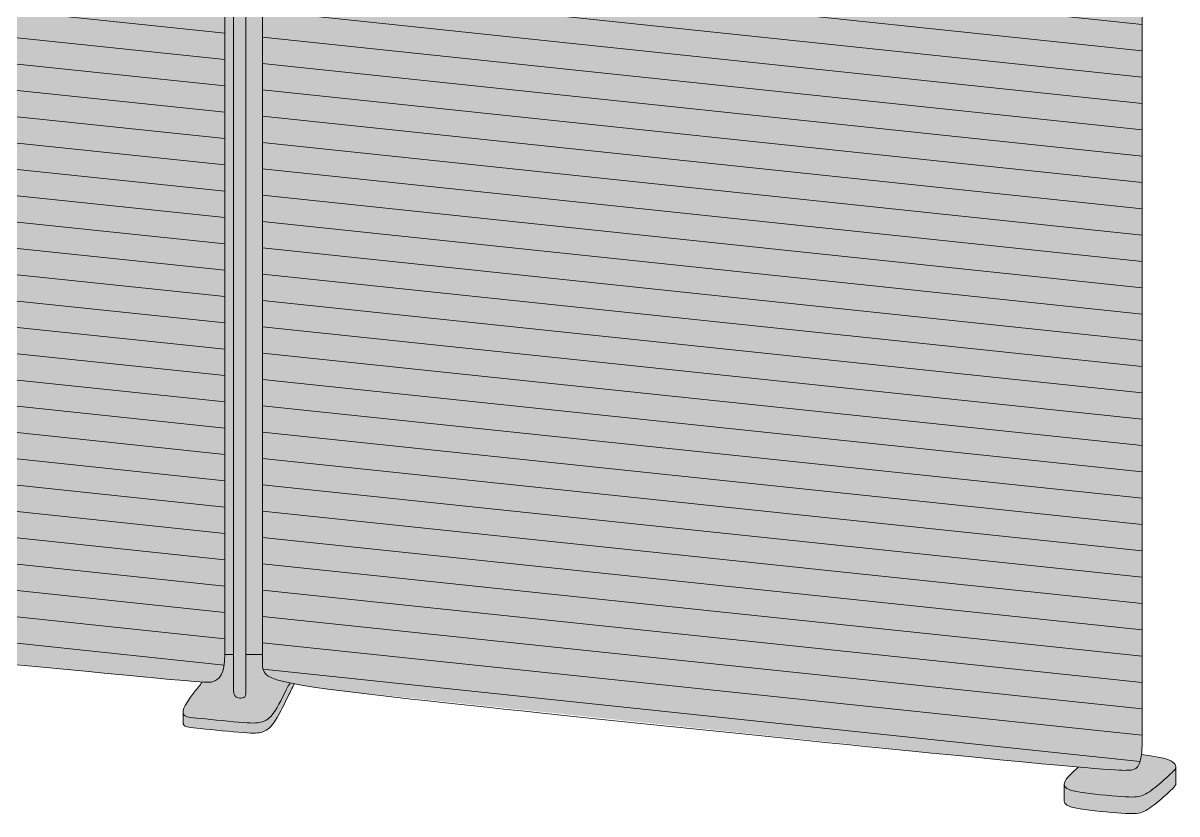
# Model space of a CAD drawing. Header units: millimetres. Extents: x -23380 to 52531, y -5628 to 1041.
# Drawn here: x 27725 to 28705, y -5628 to -4957 of the extents above; entities that cross this region are included whole.
import ezdxf

# ---------------------------------------------------------------- set-up
doc = ezdxf.new("R2010")
doc.units = ezdxf.units.MM
for name, color, linetype, lineweight in [('drawing', 7, 'Continuous', 5), ('hatch', 9, 'Continuous', 5), ('ropes', 7, 'Continuous', 0)]:
    doc.layers.add(name, color=color, linetype=linetype, lineweight=lineweight)

msp = doc.modelspace()

# ---------------------------------------------------------------- hatches: boundary and pattern name
at = {"layer": 'hatch'}
for points in [[(27151.68, -5432.36), (27151.71, -5438.88), (27151.77, -5441.26), (27151.82, -5442.26), (27151.89, -5443.15), (27151.93, -5443.56), (27151.98, -5443.94), (27152.04, -5444.29), (27152.1, -5444.63), (27152.16, -5444.94), (27152.2, -5445.09), (27152.23, -5445.23), (27152.27, -5445.37), (27152.31, -5445.5), (27152.35, -5445.63), (27152.4, -5445.75), (27152.44, -5445.87), (27152.49, -5445.99), (27152.54, -5446.1), (27152.59, -5446.21), (27152.65, -5446.31), (27152.7, -5446.41), (27152.76, -5446.51), (27152.82, -5446.6), (27152.88, -5446.69), (27152.95, -5446.78), (27153.02, -5446.86), (27153.08, -5446.94), (27153.16, -5447.02), (27153.23, -5447.1), (27153.31, -5447.17), (27153.38, -5447.24), (27153.42, -5447.28), (27153.47, -5447.31), (27153.51, -5447.35), (27153.55, -5447.38), (27153.6, -5447.41), (27153.65, -5447.44), (27153.7, -5447.48), (27153.76, -5447.51), (27153.81, -5447.54), (27153.87, -5447.57), (27153.94, -5447.6), (27154.01, -5447.63), (27154.08, -5447.67), (27154.16, -5447.7), (27154.25, -5447.73), (27154.34, -5447.76), (27154.54, -5447.82), (27154.76, -5447.88), (27155.02, -5447.95), (27155.31, -5448.01), (27155.99, -5448.14), (27156.83, -5448.29), (27159.09, -5448.6), (27842.61, -5513.39), (27864.93, -5515.43), (27877.68, -5516.37), (27879.8, -5516.47), (27881.55, -5516.51), (27882.3, -5516.51), (27882.97, -5516.5), (27883.58, -5516.48), (27884.13, -5516.45), (27884.62, -5516.4), (27885.07, -5516.35), (27885.28, -5516.32), (27885.48, -5516.29), (27885.67, -5516.25), (27885.85, -5516.22), (27886.02, -5516.18), (27886.19, -5516.14), (27886.36, -5516.09), (27886.52, -5516.05), (27886.83, -5515.95), (27887.14, -5515.85), (27887.59, -5515.68), (27888.03, -5515.51), (27888.26, -5515.41), (27888.48, -5515.31), (27888.7, -5515.2), (27888.92, -5515.09), (27889.14, -5514.97), (27889.36, -5514.85), (27889.58, -5514.72), (27889.8, -5514.59), (27890.01, -5514.45), (27890.23, -5514.3), (27890.44, -5514.14), (27890.65, -5513.98), (27890.86, -5513.81), (27891.07, -5513.63), (27891.28, -5513.45), (27891.48, -5513.25), (27891.69, -5513.05), (27891.89, -5512.84), (27892.08, -5512.62), (27892.28, -5512.39), (27892.47, -5512.15), (27892.66, -5511.9), (27892.85, -5511.64), (27893.03, -5511.38), (27893.21, -5511.1), (27893.39, -5510.81), (27893.57, -5510.51), (27893.74, -5510.2), (27893.91, -5509.87), (27894.07, -5509.54), (27894.23, -5509.19), (27894.39, -5508.83), (27894.54, -5508.46), (27894.69, -5508.08), (27894.83, -5507.68), (27894.97, -5507.27), (27895.11, -5506.85), (27895.24, -5506.41), (27895.49, -5505.5), (27895.72, -5504.53), (27895.93, -5503.49), (27896.12, -5502.4), (27896.28, -5501.24), (27896.42, -5500.02), (27896.54, -5498.73), (27896.64, -5497.37), (27896.71, -5495.94), (27896.75, -5494.44), (27896.76, -5492.86), (27896.76, -4365.13), (27896.63, -4365.22), (27896.5, -4365.32), (27896.36, -4365.41), (27896.22, -4365.5), (27896.08, -4365.59), (27895.94, -4365.68), (27895.79, -4365.76), (27895.64, -4365.85), (27895.33, -4366.01), (27895.01, -4366.17), (27894.68, -4366.31), (27894.34, -4366.45), (27893.98, -4366.58), (27893.62, -4366.71), (27893.24, -4366.82), (27892.84, -4366.93), (27892.44, -4367.03), (27892.02, -4367.12), (27891.58, -4367.2), (27891.14, -4367.28), (27890.84, -4367.32), (27890.51, -4367.36), (27890.13, -4367.39), (27889.68, -4367.41), (27889.15, -4367.42), (27888.5, -4367.42), (27886.8, -4367.38), (27881.15, -4367.06), (27159.97, -4304.91), (27155.85, -4304.46), (27154.46, -4304.28), (27153.31, -4304.1), (27151.68, -4303.81)], [(27904.25, -5492.86), (27904.25, -4375), (27896.76, -4374.25), (27896.76, -5492.86)], [(27904.25, -4375), (27904.25, -5522.95), (27904.25, -5523.41), (27904.26, -5523.85), (27904.29, -5524.26), (27904.31, -5524.65), (27904.35, -5525.02), (27904.4, -5525.37), (27904.45, -5525.69), (27904.5, -5526), (27904.54, -5526.15), (27904.57, -5526.29), (27904.6, -5526.43), (27904.64, -5526.56), (27904.68, -5526.69), (27904.72, -5526.82), (27904.76, -5526.94), (27904.8, -5527.05), (27904.84, -5527.17), (27904.89, -5527.28), (27904.94, -5527.38), (27904.98, -5527.48), (27905.03, -5527.58), (27905.08, -5527.67), (27905.13, -5527.76), (27905.19, -5527.85), (27905.24, -5527.93), (27905.3, -5528.02), (27905.35, -5528.09), (27905.41, -5528.17), (27905.47, -5528.24), (27905.53, -5528.31), (27905.59, -5528.37), (27905.65, -5528.44), (27905.71, -5528.5), (27905.77, -5528.56), (27905.83, -5528.61), (27905.9, -5528.67), (27905.96, -5528.72), (27906.03, -5528.77), (27906.1, -5528.81), (27906.16, -5528.86), (27906.23, -5528.9), (27906.3, -5528.94), (27906.37, -5528.98), (27906.44, -5529.02), (27906.51, -5529.06), (27906.58, -5529.09), (27906.72, -5529.16), (27906.86, -5529.22), (27907.01, -5529.28), (27907.3, -5529.39), (27907.59, -5529.48), (27907.89, -5529.57), (27908.18, -5529.65), (27908.48, -5529.73), (27908.77, -5529.79), (27909.07, -5529.84), (27909.36, -5529.89), (27909.66, -5529.92), (27909.95, -5529.95), (27910.1, -5529.96), (27910.24, -5529.96), (27910.39, -5529.97), (27910.53, -5529.97), (27910.67, -5529.96), (27910.81, -5529.96), (27910.96, -5529.95), (27911.1, -5529.94), (27911.24, -5529.93), (27911.37, -5529.91), (27911.51, -5529.89), (27911.65, -5529.87), (27911.78, -5529.84), (27911.92, -5529.81), (27912.05, -5529.78), (27912.18, -5529.74), (27912.31, -5529.7), (27912.44, -5529.66), (27912.57, -5529.61), (27912.63, -5529.59), (27912.69, -5529.56), (27912.75, -5529.54), (27912.81, -5529.51), (27912.87, -5529.48), (27912.93, -5529.45), (27912.99, -5529.42), (27913.05, -5529.38), (27913.1, -5529.35), (27913.16, -5529.32), (27913.22, -5529.28), (27913.27, -5529.24), (27913.32, -5529.2), (27913.38, -5529.16), (27913.43, -5529.12), (27913.48, -5529.08), (27913.53, -5529.03), (27913.58, -5528.99), (27913.63, -5528.94), (27913.67, -5528.89), (27913.72, -5528.84), (27913.77, -5528.79), (27913.81, -5528.73), (27913.85, -5528.68), (27913.89, -5528.62), (27913.94, -5528.56), (27913.97, -5528.5), (27914.01, -5528.44), (27914.05, -5528.38), (27914.09, -5528.31), (27914.12, -5528.24), (27914.15, -5528.18), (27914.19, -5528.1), (27914.22, -5528.03), (27914.25, -5527.96), (27914.27, -5527.88), (27914.3, -5527.8), (27914.32, -5527.72), (27914.35, -5527.64), (27914.37, -5527.56), (27914.39, -5527.47), (27914.41, -5527.38), (27914.43, -5527.29), (27914.44, -5527.2), (27914.46, -5527.11), (27914.47, -5527.01), (27914.48, -5526.91), (27914.49, -5526.81), (27914.5, -5526.71), (27914.5, -5526.6), (27914.51, -5526.39), (27914.51, -5526.16), (27914.51, -5492.86), (27914.51, -4376.02)], [(27914.51, -5492.86), (27928.79, -5492.86), (27928.79, -4377.45), (27914.51, -4376.02)], [(27928.79, -4374.8), (27928.79, -5501.37), (27928.8, -5502.04), (27928.82, -5502.69), (27928.85, -5503.33), (27928.88, -5503.64), (27928.91, -5503.95), (27928.94, -5504.25), (27928.98, -5504.55), (27929.03, -5504.84), (27929.09, -5505.14), (27929.15, -5505.42), (27929.22, -5505.71), (27929.3, -5505.99), (27929.39, -5506.27), (27929.48, -5506.54), (27929.54, -5506.68), (27929.59, -5506.81), (27929.65, -5506.95), (27929.71, -5507.08), (27929.77, -5507.22), (27929.83, -5507.35), (27929.9, -5507.48), (27929.97, -5507.61), (27930.04, -5507.74), (27930.12, -5507.87), (27930.2, -5508), (27930.28, -5508.13), (27930.37, -5508.25), (27930.46, -5508.38), (27930.55, -5508.51), (27930.64, -5508.63), (27930.74, -5508.76), (27930.84, -5508.88), (27930.94, -5509), (27931.05, -5509.12), (27931.16, -5509.25), (27931.28, -5509.37), (27931.4, -5509.49), (27931.52, -5509.61), (27931.77, -5509.85), (27932.05, -5510.09), (27932.33, -5510.32), (27932.63, -5510.55), (27932.95, -5510.78), (27933.29, -5511.01), (27933.64, -5511.24), (27934.01, -5511.47), (27934.4, -5511.69), (27934.81, -5511.91), (27935.23, -5512.13), (27935.68, -5512.35), (27936.15, -5512.57), (27937.14, -5513), (27938.22, -5513.43), (27939.38, -5513.86), (27940.64, -5514.28), (27941.99, -5514.7), (27943.44, -5515.12), (27944.99, -5515.54), (27948.42, -5516.38), (27952.29, -5517.22), (27955.71, -5517.89), (27963.12, -5519.2), (27971.77, -5520.57), (27993.17, -5523.51), (28533.75, -5580.26), (28643.15, -5590.33), (28655.32, -5591.14), (28658.93, -5591.29), (28661.4, -5591.33), (28662.33, -5591.31), (28664.48, -5591.22), (28666.14, -5591.12), (28666.55, -5591.08), (28666.97, -5591.02), (28667.18, -5590.99), (28667.38, -5590.96), (28667.59, -5590.92), (28667.79, -5590.88), (28668, -5590.83), (28668.2, -5590.78), (28668.41, -5590.72), (28668.61, -5590.66), (28668.81, -5590.59), (28669.01, -5590.51), (28669.21, -5590.43), (28669.41, -5590.35), (28669.6, -5590.25), (28669.8, -5590.15), (28669.99, -5590.04), (28670.18, -5589.92), (28670.37, -5589.8), (28670.46, -5589.73), (28670.56, -5589.66), (28670.65, -5589.59), (28670.74, -5589.52), (28670.83, -5589.45), (28670.93, -5589.37), (28671.02, -5589.29), (28671.11, -5589.21), (28671.2, -5589.12), (28671.29, -5589.04), (28671.46, -5588.86), (28671.64, -5588.67), (28671.81, -5588.46), (28671.98, -5588.25), (28672.15, -5588.03), (28672.31, -5587.79), (28672.47, -5587.55), (28672.63, -5587.29), (28672.79, -5587.02), (28672.94, -5586.73), (28673.09, -5586.43), (28673.24, -5586.12), (28673.38, -5585.8), (28673.52, -5585.46), (28673.66, -5585.11), (28673.79, -5584.74), (28673.92, -5584.36), (28674.04, -5583.97), (28674.17, -5583.55), (28674.28, -5583.13), (28674.51, -5582.22), (28674.71, -5581.25), (28674.9, -5580.21), (28675.08, -5579.1), (28675.23, -5577.92), (28675.34, -5576.88), (28675.44, -5575.78), (28675.6, -5573.42), (28675.69, -5570.82), (28675.72, -5567.98), (28675.72, -4436.3), (28675.59, -4436.4), (28675.45, -4436.51), (28675.32, -4436.61), (28675.17, -4436.71), (28675.03, -4436.8), (28674.88, -4436.9), (28674.73, -4436.99), (28674.58, -4437.08), (28674.42, -4437.17), (28674.26, -4437.26), (28674.1, -4437.34), (28673.93, -4437.43), (28673.76, -4437.51), (28673.59, -4437.59), (28673.23, -4437.74), (28672.86, -4437.88), (28672.48, -4438.01), (28672.08, -4438.14), (28671.67, -4438.25), (28671.24, -4438.36), (28670.8, -4438.46), (28670.35, -4438.54), (28669.88, -4438.62), (28669.57, -4438.67), (28669.24, -4438.7), (28668.87, -4438.74), (28668.42, -4438.76), (28667.89, -4438.77), (28667.24, -4438.77), (28665.54, -4438.72), (28659.89, -4438.41), (27938.71, -4376.26), (27934.59, -4375.81), (27933.2, -4375.62), (27932.05, -4375.45), (27930.32, -4375.14), (27929.53, -4374.97)], [(27877.68, -5516.37), (27870.98, -5524.64), (27868.4, -5528.08), (27867.28, -5529.63), (27866.28, -5531.07), (27865.39, -5532.42), (27864.6, -5533.67), (27863.91, -5534.83), (27863.31, -5535.91), (27863.05, -5536.41), (27862.8, -5536.9), (27862.58, -5537.36), (27862.38, -5537.81), (27862.2, -5538.24), (27862.03, -5538.65), (27861.89, -5539.04), (27861.76, -5539.41), (27861.65, -5539.77), (27861.56, -5540.11), (27861.52, -5540.28), (27861.48, -5540.44), (27861.45, -5540.6), (27861.42, -5540.75), (27861.39, -5540.9), (27861.37, -5541.05), (27861.35, -5541.19), (27861.34, -5541.33), (27861.33, -5541.47), (27861.32, -5541.6), (27861.32, -5541.74), (27861.31, -5541.86), (27861.31, -5541.96), (27861.32, -5542.05), (27861.32, -5542.14), (27861.33, -5542.23), (27861.33, -5542.31), (27861.34, -5542.4), (27861.35, -5542.48), (27861.37, -5542.56), (27861.38, -5542.64), (27861.39, -5542.72), (27861.41, -5542.8), (27861.43, -5542.88), (27861.45, -5542.95), (27861.47, -5543.02), (27861.49, -5543.1), (27861.51, -5543.17), (27861.54, -5543.24), (27861.56, -5543.3), (27861.59, -5543.37), (27861.62, -5543.44), (27861.65, -5543.5), (27861.68, -5543.57), (27861.71, -5543.63), (27861.74, -5543.69), (27861.77, -5543.75), (27861.81, -5543.81), (27861.84, -5543.87), (27861.88, -5543.92), (27861.91, -5543.98), (27861.95, -5544.04), (27862.03, -5544.14), (27862.1, -5544.24), (27862.18, -5544.33), (27862.25, -5544.42), (27862.33, -5544.51), (27862.42, -5544.6), (27862.5, -5544.68), (27862.59, -5544.76), (27862.69, -5544.84), (27862.78, -5544.92), (27862.88, -5544.99), (27862.99, -5545.06), (27863.09, -5545.13), (27863.2, -5545.2), (27863.32, -5545.26), (27863.44, -5545.33), (27863.56, -5545.39), (27863.69, -5545.45), (27863.82, -5545.5), (27863.95, -5545.56), (27864.09, -5545.61), (27864.24, -5545.67), (27864.39, -5545.72), (27864.7, -5545.82), (27865.04, -5545.91), (27865.39, -5546), (27865.77, -5546.08), (27866.17, -5546.16), (27867.05, -5546.31), (27868.03, -5546.45), (27870.33, -5546.72), (27912.49, -5550.73), (27915.85, -5550.96), (27918.65, -5551.1), (27920.99, -5551.16), (27922.01, -5551.15), (27922.94, -5551.12), (27923.79, -5551.08), (27924.58, -5551.01), (27925.31, -5550.93), (27925.65, -5550.88), (27925.99, -5550.83), (27926.31, -5550.77), (27926.63, -5550.7), (27926.94, -5550.64), (27927.24, -5550.56), (27927.84, -5550.41), (27928.42, -5550.23), (27929.01, -5550.04), (27929.6, -5549.83), (27929.89, -5549.71), (27930.19, -5549.59), (27930.49, -5549.46), (27930.78, -5549.32), (27931.08, -5549.18), (27931.38, -5549.02), (27931.68, -5548.86), (27931.99, -5548.68), (27932.29, -5548.5), (27932.6, -5548.31), (27932.9, -5548.1), (27933.21, -5547.88), (27933.52, -5547.65), (27933.83, -5547.41), (27934.14, -5547.15), (27934.46, -5546.88), (27934.78, -5546.59), (27935.1, -5546.29), (27935.42, -5545.98), (27935.74, -5545.65), (27936.07, -5545.3), (27936.39, -5544.93), (27936.72, -5544.55), (27937.06, -5544.15), (27937.39, -5543.73), (27937.73, -5543.29), (27938.41, -5542.36), (27939.11, -5541.34), (27939.82, -5540.25), (27940.53, -5539.08), (27941.26, -5537.85), (27942.74, -5535.2), (27944.26, -5532.35), (27950.62, -5519.7), (27952.29, -5517.22), (27948.42, -5516.38), (27944.99, -5515.54), (27943.44, -5515.12), (27941.99, -5514.7), (27940.64, -5514.28), (27939.38, -5513.86), (27938.22, -5513.43), (27937.14, -5513), (27936.15, -5512.57), (27935.68, -5512.35), (27935.23, -5512.13), (27934.81, -5511.91), (27934.4, -5511.69), (27934.01, -5511.47), (27933.64, -5511.24), (27933.29, -5511.01), (27932.95, -5510.78), (27932.63, -5510.55), (27932.33, -5510.32), (27932.05, -5510.09), (27931.77, -5509.85), (27931.52, -5509.61), (27931.4, -5509.49), (27931.28, -5509.37), (27931.16, -5509.25), (27931.05, -5509.12), (27930.94, -5509), (27930.84, -5508.88), (27930.74, -5508.76), (27930.64, -5508.63), (27930.55, -5508.51), (27930.46, -5508.38), (27930.37, -5508.25), (27930.28, -5508.13), (27930.2, -5508), (27930.12, -5507.87), (27930.04, -5507.74), (27929.97, -5507.61), (27929.9, -5507.48), (27929.83, -5507.35), (27929.77, -5507.22), (27929.71, -5507.08), (27929.65, -5506.95), (27929.59, -5506.81), (27929.54, -5506.68), (27929.48, -5506.54), (27929.39, -5506.27), (27929.3, -5505.99), (27929.22, -5505.71), (27929.15, -5505.42), (27929.09, -5505.14), (27929.03, -5504.84), (27928.98, -5504.55), (27928.94, -5504.25), (27928.91, -5503.95), (27928.88, -5503.64), (27928.85, -5503.33), (27928.82, -5502.69), (27928.8, -5502.04), (27928.79, -5501.37), (27928.79, -5492.86), (27914.51, -5492.86), (27914.51, -5526.16), (27914.51, -5526.39), (27914.5, -5526.6), (27914.5, -5526.71), (27914.49, -5526.81), (27914.48, -5526.91), (27914.47, -5527.01), (27914.46, -5527.11), (27914.44, -5527.2), (27914.43, -5527.29), (27914.41, -5527.38), (27914.39, -5527.47), (27914.37, -5527.56), (27914.35, -5527.64), (27914.32, -5527.72), (27914.3, -5527.8), (27914.27, -5527.88), (27914.25, -5527.96), (27914.22, -5528.03), (27914.19, -5528.1), (27914.15, -5528.18), (27914.12, -5528.24), (27914.09, -5528.31), (27914.05, -5528.38), (27914.01, -5528.44), (27913.97, -5528.5), (27913.94, -5528.56), (27913.89, -5528.62), (27913.85, -5528.68), (27913.81, -5528.73), (27913.77, -5528.79), (27913.72, -5528.84), (27913.67, -5528.89), (27913.63, -5528.94), (27913.58, -5528.99), (27913.53, -5529.03), (27913.48, -5529.08), (27913.43, -5529.12), (27913.38, -5529.16), (27913.32, -5529.2), (27913.27, -5529.24), (27913.22, -5529.28), (27913.16, -5529.32), (27913.1, -5529.35), (27913.05, -5529.38), (27912.99, -5529.42), (27912.93, -5529.45), (27912.87, -5529.48), (27912.81, -5529.51), (27912.75, -5529.54), (27912.69, -5529.56), (27912.63, -5529.59), (27912.57, -5529.61), (27912.44, -5529.66), (27912.31, -5529.7), (27912.18, -5529.74), (27912.05, -5529.78), (27911.92, -5529.81), (27911.78, -5529.84), (27911.65, -5529.87), (27911.51, -5529.89), (27911.37, -5529.91), (27911.24, -5529.93), (27911.1, -5529.94), (27910.96, -5529.95), (27910.81, -5529.96), (27910.67, -5529.96), (27910.53, -5529.97), (27910.39, -5529.97), (27910.24, -5529.96), (27910.1, -5529.96), (27909.95, -5529.95), (27909.66, -5529.92), (27909.36, -5529.89), (27909.07, -5529.84), (27908.77, -5529.79), (27908.48, -5529.73), (27908.18, -5529.65), (27907.89, -5529.57), (27907.59, -5529.48), (27907.3, -5529.39), (27907.01, -5529.28), (27906.86, -5529.22), (27906.72, -5529.16), (27906.58, -5529.09), (27906.51, -5529.06), (27906.44, -5529.02), (27906.37, -5528.98), (27906.3, -5528.94), (27906.23, -5528.9), (27906.16, -5528.86), (27906.1, -5528.81), (27906.03, -5528.77), (27905.96, -5528.72), (27905.9, -5528.67), (27905.83, -5528.61), (27905.77, -5528.56), (27905.71, -5528.5), (27905.65, -5528.44), (27905.59, -5528.37), (27905.53, -5528.31), (27905.47, -5528.24), (27905.41, -5528.17), (27905.35, -5528.09), (27905.3, -5528.02), (27905.24, -5527.93), (27905.19, -5527.85), (27905.13, -5527.76), (27905.08, -5527.67), (27905.03, -5527.58), (27904.98, -5527.48), (27904.94, -5527.38), (27904.89, -5527.28), (27904.84, -5527.17), (27904.8, -5527.05), (27904.76, -5526.94), (27904.72, -5526.82), (27904.68, -5526.69), (27904.64, -5526.56), (27904.6, -5526.43), (27904.57, -5526.29), (27904.54, -5526.15), (27904.5, -5526), (27904.45, -5525.69), (27904.4, -5525.37), (27904.35, -5525.02), (27904.31, -5524.65), (27904.29, -5524.26), (27904.26, -5523.85), (27904.25, -5523.41), (27904.25, -5522.95), (27904.25, -5492.86), (27896.76, -5492.86), (27896.75, -5494.44), (27896.71, -5495.94), (27896.64, -5497.37), (27896.54, -5498.73), (27896.42, -5500.02), (27896.28, -5501.24), (27896.12, -5502.4), (27895.93, -5503.49), (27895.72, -5504.53), (27895.49, -5505.5), (27895.24, -5506.41), (27895.11, -5506.85), (27894.97, -5507.27), (27894.83, -5507.68), (27894.69, -5508.08), (27894.54, -5508.46), (27894.39, -5508.83), (27894.23, -5509.19), (27894.07, -5509.54), (27893.91, -5509.87), (27893.74, -5510.2), (27893.57, -5510.51), (27893.39, -5510.81), (27893.21, -5511.1), (27893.03, -5511.38), (27892.85, -5511.64), (27892.66, -5511.9), (27892.47, -5512.15), (27892.28, -5512.39), (27892.08, -5512.62), (27891.89, -5512.84), (27891.69, -5513.05), (27891.48, -5513.25), (27891.28, -5513.45), (27891.07, -5513.63), (27890.86, -5513.81), (27890.65, -5513.98), (27890.44, -5514.14), (27890.23, -5514.3), (27890.01, -5514.45), (27889.8, -5514.59), (27889.58, -5514.72), (27889.36, -5514.85), (27889.14, -5514.97), (27888.92, -5515.09), (27888.7, -5515.2), (27888.48, -5515.31), (27888.26, -5515.41), (27888.03, -5515.51), (27887.59, -5515.68), (27887.14, -5515.85), (27886.83, -5515.95), (27886.52, -5516.05), (27886.36, -5516.09), (27886.19, -5516.14), (27886.02, -5516.18), (27885.85, -5516.22), (27885.67, -5516.25), (27885.48, -5516.29), (27885.28, -5516.32), (27885.07, -5516.35), (27884.62, -5516.4), (27884.13, -5516.45), (27883.58, -5516.48), (27882.97, -5516.5), (27882.3, -5516.51), (27881.55, -5516.51), (27879.8, -5516.47)], [(27952.29, -5517.22), (27950.62, -5519.7), (27944.26, -5532.35), (27942.74, -5535.2), (27941.26, -5537.85), (27940.53, -5539.08), (27939.82, -5540.25), (27939.11, -5541.34), (27938.41, -5542.36), (27937.73, -5543.29), (27937.39, -5543.73), (27937.06, -5544.15), (27936.72, -5544.55), (27936.39, -5544.93), (27936.07, -5545.3), (27935.74, -5545.65), (27935.42, -5545.98), (27935.1, -5546.29), (27934.78, -5546.59), (27934.46, -5546.88), (27934.14, -5547.15), (27933.83, -5547.41), (27933.52, -5547.65), (27933.21, -5547.88), (27932.9, -5548.1), (27932.6, -5548.31), (27932.29, -5548.5), (27931.99, -5548.68), (27931.68, -5548.86), (27931.38, -5549.02), (27931.08, -5549.18), (27930.78, -5549.32), (27930.49, -5549.46), (27930.19, -5549.59), (27929.89, -5549.71), (27929.6, -5549.83), (27929.01, -5550.04), (27928.42, -5550.23), (27927.84, -5550.41), (27927.24, -5550.56), (27926.94, -5550.64), (27926.63, -5550.7), (27926.31, -5550.77), (27925.99, -5550.83), (27925.65, -5550.88), (27925.31, -5550.93), (27924.58, -5551.01), (27923.79, -5551.08), (27922.94, -5551.12), (27922.01, -5551.15), (27920.99, -5551.16), (27918.65, -5551.1), (27915.85, -5550.96), (27912.49, -5550.73), (27870.33, -5546.72), (27868.03, -5546.45), (27867.05, -5546.31), (27866.17, -5546.16), (27865.77, -5546.08), (27865.39, -5546), (27865.04, -5545.91), (27864.7, -5545.82), (27864.39, -5545.72), (27864.24, -5545.67), (27864.09, -5545.61), (27863.95, -5545.56), (27863.82, -5545.5), (27863.69, -5545.45), (27863.56, -5545.39), (27863.44, -5545.33), (27863.32, -5545.26), (27863.2, -5545.2), (27863.09, -5545.13), (27862.99, -5545.06), (27862.88, -5544.99), (27862.78, -5544.92), (27862.69, -5544.84), (27862.59, -5544.76), (27862.5, -5544.68), (27862.42, -5544.6), (27862.33, -5544.51), (27862.25, -5544.42), (27862.18, -5544.33), (27862.1, -5544.24), (27862.03, -5544.14), (27861.95, -5544.04), (27861.88, -5543.93), (27861.85, -5543.88), (27861.81, -5543.82), (27861.78, -5543.76), (27861.75, -5543.7), (27861.72, -5543.65), (27861.69, -5543.59), (27861.66, -5543.52), (27861.63, -5543.46), (27861.6, -5543.4), (27861.58, -5543.33), (27861.55, -5543.27), (27861.53, -5543.2), (27861.5, -5543.13), (27861.48, -5543.06), (27861.46, -5542.99), (27861.44, -5542.92), (27861.42, -5542.85), (27861.41, -5542.78), (27861.39, -5542.7), (27861.38, -5542.62), (27861.36, -5542.54), (27861.35, -5542.47), (27861.34, -5542.38), (27861.33, -5542.3), (27861.33, -5542.22), (27861.32, -5542.13), (27861.32, -5542.04), (27861.31, -5541.96), (27861.31, -5550.45), (27861.31, -5550.55), (27861.32, -5550.64), (27861.32, -5550.73), (27861.33, -5550.82), (27861.33, -5550.9), (27861.34, -5550.99), (27861.35, -5551.07), (27861.37, -5551.16), (27861.38, -5551.24), (27861.39, -5551.31), (27861.41, -5551.39), (27861.43, -5551.47), (27861.45, -5551.54), (27861.47, -5551.62), (27861.49, -5551.69), (27861.51, -5551.76), (27861.54, -5551.83), (27861.56, -5551.9), (27861.59, -5551.96), (27861.62, -5552.03), (27861.65, -5552.09), (27861.68, -5552.16), (27861.71, -5552.22), (27861.74, -5552.28), (27861.77, -5552.34), (27861.81, -5552.4), (27861.84, -5552.46), (27861.88, -5552.52), (27861.91, -5552.57), (27861.95, -5552.63), (27862.03, -5552.74), (27862.1, -5552.83), (27862.18, -5552.93), (27862.25, -5553.02), (27862.33, -5553.1), (27862.42, -5553.19), (27862.5, -5553.27), (27862.59, -5553.35), (27862.69, -5553.43), (27862.78, -5553.51), (27862.88, -5553.58), (27862.99, -5553.65), (27863.09, -5553.72), (27863.2, -5553.79), (27863.32, -5553.85), (27863.44, -5553.92), (27863.56, -5553.98), (27863.69, -5554.04), (27863.82, -5554.1), (27863.95, -5554.15), (27864.09, -5554.21), (27864.24, -5554.26), (27864.39, -5554.31), (27864.7, -5554.41), (27865.04, -5554.5), (27865.39, -5554.59), (27865.77, -5554.67), (27866.17, -5554.75), (27867.05, -5554.91), (27868.03, -5555.05), (27870.33, -5555.32), (27912.49, -5559.33), (27915.85, -5559.56), (27918.65, -5559.7), (27920.99, -5559.75), (27922.01, -5559.74), (27922.94, -5559.72), (27923.79, -5559.67), (27924.58, -5559.61), (27925.31, -5559.52), (27925.65, -5559.47), (27925.99, -5559.42), (27926.31, -5559.36), (27926.63, -5559.3), (27926.94, -5559.23), (27927.24, -5559.16), (27927.84, -5559), (27928.42, -5558.82), (27929.01, -5558.63), (27929.6, -5558.42), (27929.89, -5558.3), (27930.19, -5558.18), (27930.49, -5558.05), (27930.78, -5557.91), (27931.08, -5557.77), (27931.38, -5557.61), (27931.68, -5557.45), (27931.99, -5557.28), (27932.29, -5557.09), (27932.6, -5556.9), (27932.9, -5556.69), (27933.21, -5556.47), (27933.52, -5556.24), (27933.83, -5556), (27934.14, -5555.74), (27934.46, -5555.47), (27934.78, -5555.19), (27935.1, -5554.89), (27935.42, -5554.57), (27935.74, -5554.24), (27936.07, -5553.89), (27936.39, -5553.53), (27936.72, -5553.14), (27937.06, -5552.74), (27937.39, -5552.32), (27937.73, -5551.89), (27938.41, -5550.95), (27939.11, -5549.93), (27939.82, -5548.84), (27940.53, -5547.67), (27941.26, -5546.44), (27942.74, -5543.8), (27944.26, -5540.94), (27950.62, -5528.3), (27955.71, -5517.89)], [(28609.6, -5602.95), (28609.6, -5603.03), (28609.6, -5603.16), (28609.61, -5603.3), (28609.63, -5603.43), (28609.65, -5603.56), (28609.67, -5603.69), (28609.7, -5603.82), (28609.73, -5603.94), (28609.76, -5604.07), (28609.8, -5604.19), (28609.84, -5604.31), (28609.88, -5604.43), (28609.93, -5604.55), (28609.98, -5604.67), (28610.04, -5604.79), (28610.1, -5604.9), (28610.17, -5605.02), (28610.24, -5605.13), (28610.31, -5605.24), (28610.39, -5605.35), (28610.47, -5605.46), (28610.56, -5605.57), (28610.65, -5605.68), (28610.75, -5605.78), (28610.85, -5605.89), (28610.95, -5605.99), (28611.07, -5606.09), (28611.18, -5606.2), (28611.3, -5606.3), (28611.43, -5606.4), (28611.56, -5606.49), (28611.7, -5606.59), (28611.85, -5606.69), (28612, -5606.78), (28612.15, -5606.88), (28612.31, -5606.97), (28612.48, -5607.06), (28612.65, -5607.15), (28612.83, -5607.25), (28613.21, -5607.42), (28613.61, -5607.6), (28614.04, -5607.77), (28614.49, -5607.94), (28614.98, -5608.11), (28615.49, -5608.27), (28616.03, -5608.43), (28617.2, -5608.75), (28618.49, -5609.06), (28619.92, -5609.36), (28621.48, -5609.65), (28623.19, -5609.94), (28627.01, -5610.51), (28631.28, -5611.05), (28640.57, -5612.05), (28658.21, -5613.52), (28664.54, -5613.89), (28667.05, -5613.96), (28668.17, -5613.96), (28669.21, -5613.93), (28670.19, -5613.88), (28671.1, -5613.8), (28671.54, -5613.75), (28671.97, -5613.7), (28672.38, -5613.63), (28672.79, -5613.56), (28673.19, -5613.48), (28673.58, -5613.4), (28673.96, -5613.3), (28674.35, -5613.2), (28674.72, -5613.09), (28675.1, -5612.97), (28675.47, -5612.84), (28675.84, -5612.71), (28676.21, -5612.56), (28676.59, -5612.41), (28676.96, -5612.25), (28677.34, -5612.08), (28678.09, -5611.71), (28678.85, -5611.32), (28679.61, -5610.89), (28680.38, -5610.43), (28681.15, -5609.95), (28681.93, -5609.43), (28683.52, -5608.33), (28685.13, -5607.13), (28688.48, -5604.47), (28691.97, -5601.56), (28695.41, -5598.57), (28698.57, -5595.72), (28701.2, -5593.21), (28701.94, -5592.47), (28702.59, -5591.78), (28702.88, -5591.45), (28703.14, -5591.14), (28703.38, -5590.83), (28703.5, -5590.68), (28703.6, -5590.54), (28703.7, -5590.39), (28703.8, -5590.25), (28703.89, -5590.1), (28703.97, -5589.96), (28704.05, -5589.82), (28704.12, -5589.69), (28704.18, -5589.55), (28704.21, -5589.48), (28704.24, -5589.41), (28704.26, -5589.34), (28704.29, -5589.28), (28704.31, -5589.21), (28704.33, -5589.14), (28704.35, -5589.07), (28704.37, -5589.01), (28704.39, -5588.94), (28704.4, -5588.87), (28704.42, -5588.81), (28704.43, -5588.74), (28704.44, -5588.67), (28704.45, -5588.61), (28704.46, -5588.54), (28704.46, -5588.47), (28704.47, -5588.4), (28704.47, -5588.34), (28704.47, -5588.27), (28704.47, -5588.21), (28704.47, -5588.15), (28704.46, -5588.09), (28704.46, -5588.03), (28704.45, -5587.97), (28704.45, -5587.9), (28704.44, -5587.84), (28704.43, -5587.78), (28704.42, -5587.72), (28704.4, -5587.66), (28704.39, -5587.6), (28704.37, -5587.53), (28704.36, -5587.47), (28704.34, -5587.41), (28704.32, -5587.35), (28704.3, -5587.28), (28704.27, -5587.22), (28704.25, -5587.16), (28704.2, -5587.03), (28704.14, -5586.9), (28704.08, -5586.77), (28704.01, -5586.64), (28703.94, -5586.5), (28703.86, -5586.37), (28703.77, -5586.23), (28703.7, -5586.12), (28703.62, -5586), (28703.54, -5585.89), (28703.45, -5585.77), (28703.36, -5585.66), (28703.26, -5585.54), (28703.16, -5585.42), (28703.05, -5585.3), (28702.93, -5585.18), (28702.8, -5585.05), (28702.67, -5584.93), (28702.53, -5584.81), (28702.39, -5584.68), (28702.23, -5584.56), (28702.06, -5584.43), (28701.89, -5584.3), (28701.7, -5584.17), (28701.51, -5584.05), (28701.3, -5583.92), (28701.09, -5583.79), (28700.86, -5583.66), (28700.62, -5583.52), (28700.37, -5583.39), (28700.11, -5583.26), (28699.55, -5582.99), (28698.93, -5582.73), (28698.25, -5582.46), (28697.52, -5582.19), (28696.72, -5581.92), (28695.86, -5581.65), (28694.93, -5581.38), (28693.93, -5581.1), (28691.69, -5580.56), (28689.14, -5580.02), (28686.24, -5579.48), (28682.97, -5578.95), (28675.23, -5577.92), (28675.08, -5579.1), (28674.9, -5580.21), (28674.71, -5581.25), (28674.51, -5582.22), (28674.28, -5583.13), (28674.17, -5583.55), (28674.04, -5583.97), (28673.92, -5584.36), (28673.79, -5584.74), (28673.66, -5585.11), (28673.52, -5585.46), (28673.38, -5585.8), (28673.24, -5586.12), (28673.09, -5586.43), (28672.94, -5586.73), (28672.79, -5587.02), (28672.63, -5587.29), (28672.47, -5587.55), (28672.31, -5587.79), (28672.15, -5588.03), (28671.98, -5588.25), (28671.81, -5588.46), (28671.64, -5588.67), (28671.46, -5588.86), (28671.29, -5589.04), (28671.2, -5589.12), (28671.11, -5589.21), (28671.02, -5589.29), (28670.93, -5589.37), (28670.83, -5589.45), (28670.74, -5589.52), (28670.65, -5589.59), (28670.56, -5589.66), (28670.46, -5589.73), (28670.37, -5589.8), (28670.18, -5589.92), (28669.99, -5590.04), (28669.8, -5590.15), (28669.6, -5590.25), (28669.41, -5590.35), (28669.21, -5590.43), (28669.01, -5590.51), (28668.81, -5590.59), (28668.61, -5590.66), (28668.41, -5590.72), (28668.2, -5590.78), (28668, -5590.83), (28667.79, -5590.88), (28667.59, -5590.92), (28667.38, -5590.96), (28667.18, -5590.99), (28666.97, -5591.02), (28666.55, -5591.08), (28666.14, -5591.12), (28664.48, -5591.22), (28662.33, -5591.31), (28661.4, -5591.33), (28658.93, -5591.29), (28655.32, -5591.14), (28643.15, -5590.33), (28621.77, -5588.55), (28618.48, -5591.37), (28617.07, -5592.64), (28615.8, -5593.82), (28614.67, -5594.93), (28613.68, -5595.95), (28612.81, -5596.9), (28612.43, -5597.35), (28612.07, -5597.79), (28611.74, -5598.21), (28611.43, -5598.61), (28611.16, -5599), (28610.91, -5599.37), (28610.68, -5599.73), (28610.48, -5600.08), (28610.39, -5600.25), (28610.3, -5600.41), (28610.22, -5600.58), (28610.14, -5600.74), (28610.07, -5600.89), (28610.01, -5601.05), (28609.95, -5601.2), (28609.9, -5601.35), (28609.85, -5601.49), (28609.8, -5601.64), (28609.76, -5601.78), (28609.73, -5601.92), (28609.7, -5602.05), (28609.67, -5602.19), (28609.65, -5602.32), (28609.63, -5602.45), (28609.62, -5602.58), (28609.61, -5602.71), (28609.6, -5602.83)], [(28609.6, -5603.03), (28609.6, -5617.06), (28609.6, -5617.13), (28609.6, -5617.2), (28609.61, -5617.28), (28609.61, -5617.35), (28609.62, -5617.42), (28609.62, -5617.49), (28609.63, -5617.56), (28609.64, -5617.63), (28609.65, -5617.7), (28609.66, -5617.77), (28609.69, -5617.9), (28609.72, -5618.04), (28609.76, -5618.17), (28609.8, -5618.29), (28609.84, -5618.42), (28609.88, -5618.54), (28609.93, -5618.66), (28609.98, -5618.77), (28610.04, -5618.89), (28610.1, -5619.01), (28610.17, -5619.12), (28610.24, -5619.23), (28610.31, -5619.35), (28610.39, -5619.46), (28610.47, -5619.57), (28610.56, -5619.67), (28610.65, -5619.78), (28610.75, -5619.89), (28610.85, -5619.99), (28610.95, -5620.1), (28611.07, -5620.2), (28611.18, -5620.3), (28611.3, -5620.4), (28611.43, -5620.5), (28611.56, -5620.6), (28611.7, -5620.69), (28611.85, -5620.79), (28612, -5620.89), (28612.15, -5620.98), (28612.31, -5621.07), (28612.48, -5621.17), (28612.65, -5621.26), (28612.83, -5621.35), (28613.21, -5621.53), (28613.61, -5621.7), (28614.04, -5621.88), (28614.49, -5622.05), (28614.98, -5622.21), (28615.49, -5622.38), (28616.03, -5622.54), (28617.2, -5622.85), (28618.49, -5623.16), (28619.92, -5623.46), (28621.48, -5623.76), (28623.19, -5624.04), (28627.01, -5624.61), (28631.28, -5625.15), (28640.57, -5626.15), (28658.21, -5627.62), (28664.54, -5628), (28667.05, -5628.06), (28668.17, -5628.06), (28669.21, -5628.04), (28670.19, -5627.98), (28671.1, -5627.91), (28671.54, -5627.86), (28671.97, -5627.8), (28672.38, -5627.74), (28672.79, -5627.67), (28673.19, -5627.59), (28673.58, -5627.5), (28673.96, -5627.41), (28674.35, -5627.3), (28674.72, -5627.19), (28675.1, -5627.07), (28675.47, -5626.95), (28675.84, -5626.81), (28676.21, -5626.67), (28676.59, -5626.51), (28676.96, -5626.35), (28677.34, -5626.18), (28678.09, -5625.82), (28678.85, -5625.42), (28679.61, -5624.99), (28680.38, -5624.53), (28681.15, -5624.05), (28681.93, -5623.54), (28683.52, -5622.43), (28685.13, -5621.23), (28688.48, -5618.58), (28691.97, -5615.66), (28695.41, -5612.68), (28698.57, -5609.83), (28701.2, -5607.32), (28701.95, -5606.56), (28702.61, -5605.86), (28702.9, -5605.53), (28703.17, -5605.21), (28703.41, -5604.9), (28703.52, -5604.75), (28703.63, -5604.6), (28703.73, -5604.46), (28703.82, -5604.31), (28703.91, -5604.17), (28703.99, -5604.02), (28704.07, -5603.88), (28704.14, -5603.74), (28704.17, -5603.67), (28704.2, -5603.6), (28704.23, -5603.53), (28704.26, -5603.46), (28704.28, -5603.39), (28704.31, -5603.33), (28704.33, -5603.26), (28704.35, -5603.19), (28704.37, -5603.12), (28704.39, -5603.05), (28704.4, -5602.98), (28704.42, -5602.92), (28704.43, -5602.85), (28704.44, -5602.78), (28704.45, -5602.71), (28704.46, -5602.65), (28704.46, -5602.58), (28704.47, -5602.51), (28704.47, -5602.44), (28704.47, -5602.37), (28704.47, -5588.34), (28704.47, -5588.4), (28704.46, -5588.47), (28704.46, -5588.54), (28704.45, -5588.61), (28704.44, -5588.67), (28704.43, -5588.74), (28704.42, -5588.81), (28704.4, -5588.87), (28704.39, -5588.94), (28704.37, -5589.01), (28704.35, -5589.07), (28704.33, -5589.14), (28704.31, -5589.21), (28704.29, -5589.28), (28704.26, -5589.34), (28704.24, -5589.41), (28704.21, -5589.48), (28704.18, -5589.55), (28704.12, -5589.69), (28704.05, -5589.82), (28703.97, -5589.96), (28703.89, -5590.1), (28703.8, -5590.25), (28703.7, -5590.39), (28703.6, -5590.54), (28703.5, -5590.68), (28703.38, -5590.83), (28703.14, -5591.14), (28702.88, -5591.45), (28702.59, -5591.78), (28701.94, -5592.47), (28701.2, -5593.21), (28698.57, -5595.72), (28695.41, -5598.57), (28691.97, -5601.56), (28688.48, -5604.47), (28685.13, -5607.13), (28683.52, -5608.33), (28681.93, -5609.43), (28681.15, -5609.95), (28680.38, -5610.43), (28679.61, -5610.89), (28678.85, -5611.32), (28678.09, -5611.71), (28677.34, -5612.08), (28676.96, -5612.25), (28676.59, -5612.41), (28676.21, -5612.56), (28675.84, -5612.71), (28675.47, -5612.84), (28675.1, -5612.97), (28674.72, -5613.09), (28674.35, -5613.2), (28673.96, -5613.3), (28673.58, -5613.4), (28673.19, -5613.48), (28672.79, -5613.56), (28672.38, -5613.63), (28671.97, -5613.7), (28671.54, -5613.75), (28671.1, -5613.8), (28670.19, -5613.88), (28669.21, -5613.93), (28668.17, -5613.96), (28667.05, -5613.96), (28664.54, -5613.89), (28658.21, -5613.52), (28640.57, -5612.05), (28631.28, -5611.05), (28627.01, -5610.51), (28623.19, -5609.94), (28621.48, -5609.65), (28619.92, -5609.36), (28618.49, -5609.06), (28617.2, -5608.75), (28616.03, -5608.43), (28615.49, -5608.27), (28614.98, -5608.11), (28614.49, -5607.94), (28614.04, -5607.77), (28613.61, -5607.6), (28613.21, -5607.42), (28612.83, -5607.25), (28612.65, -5607.15), (28612.48, -5607.06), (28612.31, -5606.97), (28612.15, -5606.88), (28612, -5606.78), (28611.85, -5606.69), (28611.7, -5606.59), (28611.56, -5606.49), (28611.43, -5606.4), (28611.3, -5606.3), (28611.18, -5606.2), (28611.07, -5606.09), (28610.95, -5605.99), (28610.85, -5605.89), (28610.75, -5605.78), (28610.65, -5605.68), (28610.56, -5605.57), (28610.47, -5605.46), (28610.39, -5605.35), (28610.31, -5605.24), (28610.24, -5605.13), (28610.17, -5605.02), (28610.1, -5604.9), (28610.04, -5604.79), (28609.98, -5604.67), (28609.93, -5604.55), (28609.88, -5604.43), (28609.84, -5604.31), (28609.8, -5604.19), (28609.76, -5604.07), (28609.73, -5603.94), (28609.7, -5603.82), (28609.67, -5603.69), (28609.65, -5603.56), (28609.63, -5603.43), (28609.61, -5603.3), (28609.6, -5603.16)]]:
    msp.add_hatch(color=256, dxfattribs=at).paths.add_polyline_path(points, flags=0)
at = {"layer": 'ropes', "lineweight": 0}
h = msp.add_hatch(dxfattribs=at)
h.set_pattern_fill('ANSI31', color=256, scale=7, angle=129, style=0)
h.paths.add_polyline_path([(27151.68, -5432.36), (27151.71, -5438.88), (27151.77, -5441.26), (27151.82, -5442.26), (27151.89, -5443.15), (27151.93, -5443.56), (27151.98, -5443.94), (27152.04, -5444.29), (27152.1, -5444.63), (27152.16, -5444.94), (27152.2, -5445.09), (27152.23, -5445.23), (27152.27, -5445.37), (27152.31, -5445.5), (27152.35, -5445.63), (27152.4, -5445.75), (27152.44, -5445.87), (27152.49, -5445.99), (27152.54, -5446.1), (27152.59, -5446.21), (27152.65, -5446.31), (27152.7, -5446.41), (27152.76, -5446.51), (27152.82, -5446.6), (27152.88, -5446.69), (27152.95, -5446.78), (27153.02, -5446.86), (27153.08, -5446.94), (27153.16, -5447.02), (27153.23, -5447.1), (27153.31, -5447.17), (27153.38, -5447.24), (27153.42, -5447.28), (27153.47, -5447.31), (27153.51, -5447.35), (27153.55, -5447.38), (27153.6, -5447.41), (27153.65, -5447.44), (27153.7, -5447.48), (27153.76, -5447.51), (27153.81, -5447.54), (27153.87, -5447.57), (27153.94, -5447.6), (27154.01, -5447.63), (27154.08, -5447.67), (27154.16, -5447.7), (27154.25, -5447.73), (27154.34, -5447.76), (27154.54, -5447.82), (27154.76, -5447.88), (27155.02, -5447.95), (27155.31, -5448.01), (27155.99, -5448.14), (27156.83, -5448.29), (27159.09, -5448.6), (27842.61, -5513.39), (27864.93, -5515.43), (27877.68, -5516.37), (27879.8, -5516.47), (27881.55, -5516.51), (27882.3, -5516.51), (27882.97, -5516.5), (27883.58, -5516.48), (27884.13, -5516.45), (27884.62, -5516.4), (27885.07, -5516.35), (27885.28, -5516.32), (27885.48, -5516.29), (27885.67, -5516.25), (27885.85, -5516.22), (27886.02, -5516.18), (27886.19, -5516.14), (27886.36, -5516.09), (27886.52, -5516.05), (27886.83, -5515.95), (27887.14, -5515.85), (27887.59, -5515.68), (27888.03, -5515.51), (27888.26, -5515.41), (27888.48, -5515.31), (27888.7, -5515.2), (27888.92, -5515.09), (27889.14, -5514.97), (27889.36, -5514.85), (27889.58, -5514.72), (27889.8, -5514.59), (27890.01, -5514.45), (27890.23, -5514.3), (27890.44, -5514.14), (27890.65, -5513.98), (27890.86, -5513.81), (27891.07, -5513.63), (27891.28, -5513.45), (27891.48, -5513.25), (27891.69, -5513.05), (27891.89, -5512.84), (27892.08, -5512.62), (27892.28, -5512.39), (27892.47, -5512.15), (27892.66, -5511.9), (27892.85, -5511.64), (27893.03, -5511.38), (27893.21, -5511.1), (27893.39, -5510.81), (27893.57, -5510.51), (27893.74, -5510.2), (27893.91, -5509.87), (27894.07, -5509.54), (27894.23, -5509.19), (27894.39, -5508.83), (27894.54, -5508.46), (27894.69, -5508.08), (27894.83, -5507.68), (27894.97, -5507.27), (27895.11, -5506.85), (27895.24, -5506.41), (27895.49, -5505.5), (27895.72, -5504.53), (27895.93, -5503.49), (27896.12, -5502.4), (27896.28, -5501.24), (27896.42, -5500.02), (27896.54, -5498.73), (27896.64, -5497.37), (27896.71, -5495.94), (27896.75, -5494.44), (27896.76, -5492.86), (27896.76, -4365.13), (27896.63, -4365.22), (27896.5, -4365.32), (27896.36, -4365.41), (27896.22, -4365.5), (27896.08, -4365.59), (27895.94, -4365.68), (27895.79, -4365.76), (27895.64, -4365.85), (27895.33, -4366.01), (27895.01, -4366.17), (27894.68, -4366.31), (27894.34, -4366.45), (27893.98, -4366.58), (27893.62, -4366.71), (27893.24, -4366.82), (27892.84, -4366.93), (27892.44, -4367.03), (27892.02, -4367.12), (27891.58, -4367.2), (27891.14, -4367.28), (27890.84, -4367.32), (27890.51, -4367.36), (27890.13, -4367.39), (27889.68, -4367.41), (27889.15, -4367.42), (27888.5, -4367.42), (27886.8, -4367.38), (27881.15, -4367.06), (27159.97, -4304.91), (27155.85, -4304.46), (27154.46, -4304.28), (27153.31, -4304.1), (27151.68, -4303.81)], flags=0)
h = msp.add_hatch(dxfattribs=at)
h.set_pattern_fill('ANSI31', color=256, scale=7, angle=129, style=0)
h.paths.add_polyline_path([(27928.79, -4374.8), (27928.79, -5501.37), (27928.8, -5502.04), (27928.82, -5502.69), (27928.85, -5503.33), (27928.88, -5503.64), (27928.91, -5503.95), (27928.94, -5504.25), (27928.98, -5504.55), (27929.03, -5504.84), (27929.09, -5505.14), (27929.15, -5505.42), (27929.22, -5505.71), (27929.3, -5505.99), (27929.39, -5506.27), (27929.48, -5506.54), (27929.54, -5506.68), (27929.59, -5506.81), (27929.65, -5506.95), (27929.71, -5507.08), (27929.77, -5507.22), (27929.83, -5507.35), (27929.9, -5507.48), (27929.97, -5507.61), (27930.04, -5507.74), (27930.12, -5507.87), (27930.2, -5508), (27930.28, -5508.13), (27930.37, -5508.25), (27930.46, -5508.38), (27930.55, -5508.51), (27930.64, -5508.63), (27930.74, -5508.76), (27930.84, -5508.88), (27930.94, -5509), (27931.05, -5509.12), (27931.16, -5509.25), (27931.28, -5509.37), (27931.4, -5509.49), (27931.52, -5509.61), (27931.77, -5509.85), (27932.05, -5510.09), (27932.33, -5510.32), (27932.63, -5510.55), (27932.95, -5510.78), (27933.29, -5511.01), (27933.64, -5511.24), (27934.01, -5511.47), (27934.4, -5511.69), (27934.81, -5511.91), (27935.23, -5512.13), (27935.68, -5512.35), (27936.15, -5512.57), (27937.14, -5513), (27938.22, -5513.43), (27939.38, -5513.86), (27940.64, -5514.28), (27941.99, -5514.7), (27943.44, -5515.12), (27944.99, -5515.54), (27948.42, -5516.38), (27952.29, -5517.22), (27955.71, -5517.89), (27963.12, -5519.2), (27971.77, -5520.57), (27993.17, -5523.51), (28533.75, -5580.26), (28643.15, -5590.33), (28655.32, -5591.14), (28658.93, -5591.29), (28661.4, -5591.33), (28662.33, -5591.31), (28664.48, -5591.22), (28666.14, -5591.12), (28666.55, -5591.08), (28666.97, -5591.02), (28667.18, -5590.99), (28667.38, -5590.96), (28667.59, -5590.92), (28667.79, -5590.88), (28668, -5590.83), (28668.2, -5590.78), (28668.41, -5590.72), (28668.61, -5590.66), (28668.81, -5590.59), (28669.01, -5590.51), (28669.21, -5590.43), (28669.41, -5590.35), (28669.6, -5590.25), (28669.8, -5590.15), (28669.99, -5590.04), (28670.18, -5589.92), (28670.37, -5589.8), (28670.46, -5589.73), (28670.56, -5589.66), (28670.65, -5589.59), (28670.74, -5589.52), (28670.83, -5589.45), (28670.93, -5589.37), (28671.02, -5589.29), (28671.11, -5589.21), (28671.2, -5589.12), (28671.29, -5589.04), (28671.46, -5588.86), (28671.64, -5588.67), (28671.81, -5588.46), (28671.98, -5588.25), (28672.15, -5588.03), (28672.31, -5587.79), (28672.47, -5587.55), (28672.63, -5587.29), (28672.79, -5587.02), (28672.94, -5586.73), (28673.09, -5586.43), (28673.24, -5586.12), (28673.38, -5585.8), (28673.52, -5585.46), (28673.66, -5585.11), (28673.79, -5584.74), (28673.92, -5584.36), (28674.04, -5583.97), (28674.17, -5583.55), (28674.28, -5583.13), (28674.51, -5582.22), (28674.71, -5581.25), (28674.9, -5580.21), (28675.08, -5579.1), (28675.23, -5577.92), (28675.34, -5576.88), (28675.44, -5575.78), (28675.6, -5573.42), (28675.69, -5570.82), (28675.72, -5567.98), (28675.72, -4436.3), (28675.59, -4436.4), (28675.45, -4436.51), (28675.32, -4436.61), (28675.17, -4436.71), (28675.03, -4436.8), (28674.88, -4436.9), (28674.73, -4436.99), (28674.58, -4437.08), (28674.42, -4437.17), (28674.26, -4437.26), (28674.1, -4437.34), (28673.93, -4437.43), (28673.76, -4437.51), (28673.59, -4437.59), (28673.23, -4437.74), (28672.86, -4437.88), (28672.48, -4438.01), (28672.08, -4438.14), (28671.67, -4438.25), (28671.24, -4438.36), (28670.8, -4438.46), (28670.35, -4438.54), (28669.88, -4438.62), (28669.57, -4438.67), (28669.24, -4438.7), (28668.87, -4438.74), (28668.42, -4438.76), (28667.89, -4438.77), (28667.24, -4438.77), (28665.54, -4438.72), (28659.89, -4438.41), (27938.71, -4376.26), (27934.59, -4375.81), (27933.2, -4375.62), (27932.05, -4375.45), (27930.32, -4375.14), (27929.53, -4374.97)], flags=0)

# ---------------------------------------------------------------- linework, layer by layer
at = {"layer": 'drawing'}
for points in [[(27896.76, -4365.13), (27896.76, -5492.86), (27904.25, -5492.86)], [(27914.51, -5492.86), (27928.79, -5492.86)]]:
    msp.add_lwpolyline(points, dxfattribs=at)
for points, knots in [([(27904.25, -4375), (27904.25, -4757.65), (27904.25, -5140.3), (27904.25, -5522.95), (27904.25, -5527.98), (27907.22, -5529.72), (27912.13, -5530.35), (27914.56, -5528.62), (27914.51, -5526.16), (27914.51, -5142.78), (27914.51, -4759.4), (27914.51, -4376.02)], [-4462.531704, -4462.531704, -4462.531704, -4462.531704, 0, 0, 0, 15.439128, 30.878255, 46.317383, 46.317383, 46.317383, 4514.264455, 4514.264455, 4514.264455, 4514.264455]), ([(27928.79, -4374.8), (27928.79, -4750.32), (27928.79, -5125.85), (27928.79, -5501.37), (27928.79, -5514.47), (27939.28, -5520.12), (28649.84, -5592.62), (28663.84, -5590.94), (28675.72, -5590.94), (28675.72, -5567.98), (28675.72, -5190.75), (28675.72, -4813.52), (28675.72, -4436.3)], [0, 0, 0, 0, 4409.423796, 4409.423796, 4409.423796, 4898.668698, 5387.913716, 5877.158734, 6366.403752, 6366.403752, 6366.403752, 10788.519236, 10788.519236, 10788.519236, 10788.519236]), ([(27138.18, -5431.63), (27142.68, -5431.87), (27147.18, -5432.12), (27151.68, -5432.36), (27151.68, -5442.78), (27151.68, -5448.73), (27161.91, -5448.73), (27872.99, -5516), (27887.06, -5518.27), (27896.76, -5510.1), (27896.76, -5492.86)], [49.67174, 49.67174, 49.67174, 49.67174, 83.23754, 83.23754, 83.23754, 473.054253, 862.870967, 1252.687681, 1642.504394, 2032.321108, 2032.321108, 2032.321108, 2032.321108]), ([(27877.68, -5516.37), (27875.45, -5519.13), (27873.21, -5521.89), (27870.98, -5524.64), (27860.59, -5538.06), (27860.4, -5546.07), (27869.88, -5546.54), (27919.18, -5551.73), (27928.36, -5550.95), (27937.93, -5545.87), (27946.26, -5528.43), (27950.62, -5519.7), (27951.18, -5518.87), (27951.73, -5518.04), (27952.29, -5517.22)], [-26.427589, -26.427589, -26.427589, -26.427589, 0, 0, 0, 55.105335, 110.210669, 165.316004, 220.421338, 275.526673, 330.632008, 330.632008, 330.632008, 338.070009, 338.070009, 338.070009, 338.070009]), ([(27861.31, -5541.86), (27861.31, -5544.73), (27861.31, -5547.59), (27861.31, -5550.45), (27861.31, -5551.46), (27862.7, -5554.77), (27869.88, -5555.14), (27919.18, -5560.32), (27928.36, -5559.54), (27937.93, -5554.46), (27946.26, -5537.03), (27950.62, -5528.3), (27952.32, -5524.83), (27954.01, -5521.36), (27955.71, -5517.89)], [-21.333534, -21.333534, -21.333534, -21.333534, 0, 0, 0, 15.018823, 70.124158, 125.229492, 180.334827, 235.440161, 290.545496, 290.545496, 290.545496, 319.305647, 319.305647, 319.305647, 319.305647]), ([(28609.6, -5602.95), (28609.6, -5607.65), (28609.6, -5612.35), (28609.6, -5617.06), (28609.6, -5617.45), (28610.1, -5620.6), (28616.9, -5624.21), (28664.16, -5628.31), (28675.72, -5628.31), (28687.99, -5619.33), (28701.66, -5607.23), (28704.47, -5603.83), (28704.47, -5602.37), (28704.47, -5597.67), (28704.47, -5592.97), (28704.47, -5588.27)], [0, 0, 0, 0, 35.016945, 35.016945, 35.016945, 41.871983, 93.67417, 145.476357, 197.278544, 249.080731, 300.882918, 336.748017, 336.748017, 336.748017, 371.76496, 371.76496, 371.76496, 371.76496])]:
    msp.add_open_spline(points, degree=3, knots=knots, dxfattribs=at)
msp.add_open_spline([(28621.77, -5588.55), (28610.65, -5597.8), (28607.33, -5605.03), (28616.9, -5610.1), (28664.16, -5614.2), (28675.72, -5614.2), (28687.99, -5605.22), (28703.22, -5591.75), (28706.34, -5587.06), (28698.14, -5580.62), (28675.23, -5577.92)], degree=3, dxfattribs=at)

doc.saveas('drawing.dxf')
